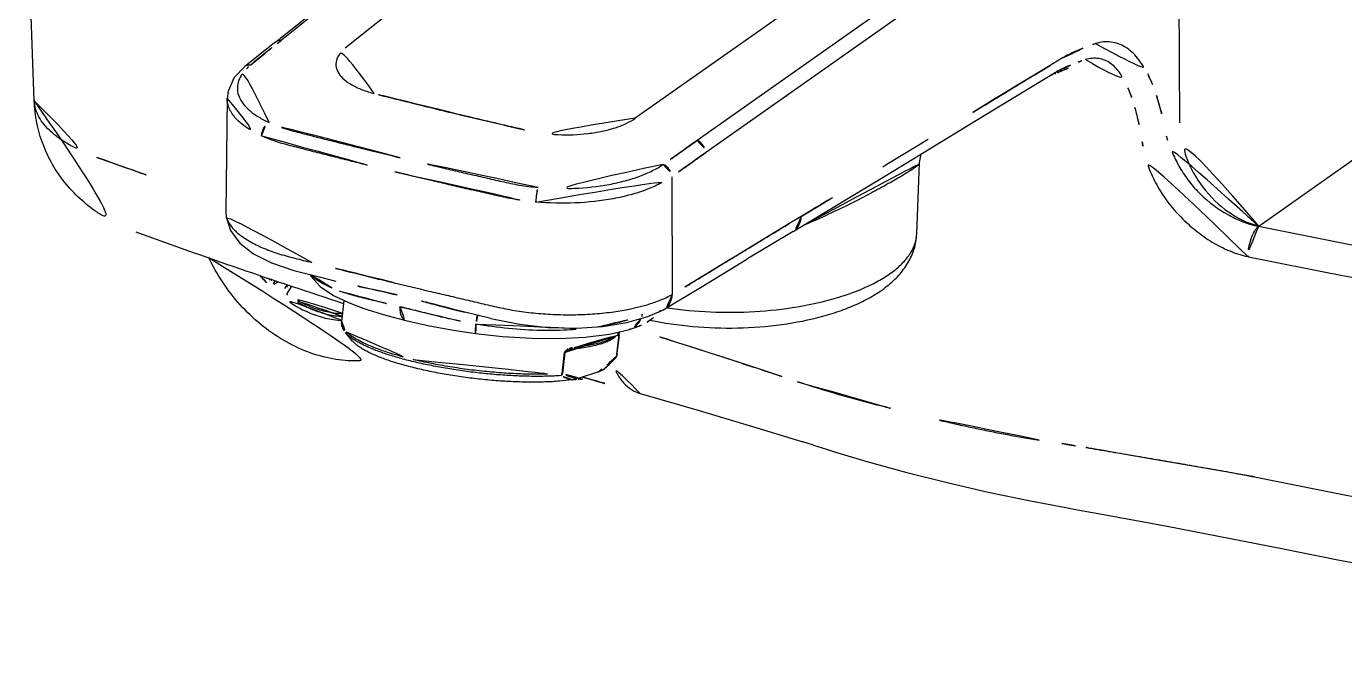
# Model space of a CAD drawing. Extents: x 16296660632 to 16296672895, y -37409619871 to -37409617326.
# Drawn here: x 16296672616.3 to 16296672730.4, y -37409617695.1 to -37409617641.1 of the extents above; entities that cross this region are included whole.
import ezdxf

# ---------------------------------------------------------------- set-up
doc = ezdxf.new("R2010")
doc.units = 0
doc.header["$LTSCALE"] = 10
doc.header["$MEASUREMENT"] = 0
doc.layers.get('0').update_dxf_attribs({"linetype": 'CONTINUOUS'})
doc.layers.add('02___PRT_ALL_AXES', color=7, linetype='CONTINUOUS')

msp = doc.modelspace()

# ---------------------------------------------------------------- linework, layer by layer
at = {"color": 7, "linetype": 'Continuous'}
for p, q in [((16296672716.124889, -37409617649.463707), (16296672715.948669, -37409617616.113953)), ((16296672637.8661, -37409617642.458031), (16296672665.20302, -37409617620.612442)), ((16296672665.27791, -37409617620.798897), (16296672638.355339, -37409617642.313377)), ((16296672668.219271, -37409617623.565666), (16296672643.87151, -37409617643.027153)), ((16296672703.87969, -37409617624.500771), (16296672668.98337, -37409617649.087418)), ((16296672709.31896, -37409617626.357773), (16296672674.345909, -37409617650.998482)), ((16296672616.959339, -37409617647.58049), (16296672616.273149, -37409617628.297737)), ((16296672708.094561, -37409617628.79718), (16296672675.07008, -37409617652.072937)), ((16296672637.98493, -37409617642.607384), (16296672638.354441, -37409617642.31263)), ((16296672635.919331, -37409617644.016571), (16296672635.193859, -37409617644.5998)), ((16296672635.19487, -37409617644.598984), (16296672635.193859, -37409617644.5998)), ((16296672705.974291, -37409617643.861443), (16296672704.894489, -37409617644.509903)), ((16296672705.28512, -37409617645.153862), (16296672705.282061, -37409617645.155693)), ((16296672705.48476, -37409617645.039558), (16296672705.495371, -37409617645.033752)), ((16296672633.65719, -37409617647.355247), (16296672633.533331, -37409617657.179657)), ((16296672694.348471, -37409617650.917427), (16296672690.774981, -37409617653.091377)), ((16296672693.35601, -37409617659.095688), (16296672693.605061, -37409617652.943909)), ((16296672693.605301, -37409617652.937866), (16296672693.60533, -37409617652.93737)), ((16296672693.605339, -37409617652.937119), (16296672693.72374, -37409617652.171379)), ((16296672722.955469, -37409617658.412697), (16296672731.302299, -37409617652.524773)), ((16296672682.666, -37409617658.873787), (16296672690.86804, -37409617653.908577)), ((16296672690.68231, -37409617653.147713), (16296672690.421591, -37409617653.306198)), ((16296672690.774981, -37409617653.091377), (16296672690.68231, -37409617653.147713)), ((16296672672.139351, -37409617654.139709), (16296672672.19318, -37409617664.3311)), ((16296672633.533331, -37409617657.179657), (16296672633.533421, -37409617657.173653)), ((16296672683.350161, -37409617657.584343), (16296672682.2778, -37409617658.229149)), ((16296672722.955469, -37409617658.412697), (16296672722.933411, -37409617658.428947)), ((16296672682.66597, -37409617658.873734), (16296672678.654409, -37409617661.292427)), ((16296672722.023861, -37409617661.057327), (16296672722.069639, -37409617661.066673)), ((16296672637.815861, -37409617663.116661), (16296672637.704121, -37409617663.28997)), ((16296672637.729891, -37409617663.446739), (16296672638.05792, -37409617663.200813)), ((16296672639.437771, -37409617662.262207), (16296672641.62072, -37409617662.820793)), ((16296672641.62072, -37409617662.820793), (16296672643.07744, -37409617663.1819)), ((16296672637.729891, -37409617663.446739), (16296672637.704121, -37409617663.28997)), ((16296672639.24028, -37409617663.611847), (16296672638.83379, -37409617664.242363)), ((16296672638.83379, -37409617664.242363), (16296672638.85955, -37409617664.399132)), ((16296672642.860229, -37409617664.416298), (16296672644.15291, -37409617665.036247)), ((16296672644.147169, -37409617665.033813), (16296672644.15291, -37409617665.036247)), ((16296672649.131411, -37409617666.592377), (16296672649.13172, -37409617666.592453)), ((16296672656.48415, -37409617666.40152), (16296672654.238951, -37409617665.875313)), ((16296672644.51219, -37409617668.367867), (16296672643.902109, -37409617667.639191)), ((16296672666.76432, -37409617667.776428), (16296672668.47348, -37409617667.379128)), ((16296672667.462379, -37409617667.798683), (16296672667.46233, -37409617667.798737)), ((16296672668.4734, -37409617667.37915), (16296672668.470091, -37409617667.380142)), ((16296672667.563999, -37409617667.866226), (16296672667.28607, -37409617667.95549)), ((16296672667.563999, -37409617667.866226), (16296672667.351521, -37409617669.668694)), ((16296672667.587891, -37409617667.849854), (16296672667.37541, -37409617669.652283)), ((16296672662.648621, -37409617671.170227), (16296672662.861099, -37409617669.367798)), ((16296672662.703501, -37409617671.16143), (16296672662.915991, -37409617669.358887)), ((16296672663.998871, -37409617669.011139), (16296672662.915991, -37409617669.358887)), ((16296672667.299219, -37409617669.821152), (16296672667.299061, -37409617669.82132)), ((16296672667.35688, -37409617669.730766), (16296672667.362249, -37409617669.716019)), ((16296672667.404051, -37409617669.531387), (16296672667.40424, -37409617669.529877)), ((16296672667.40424, -37409617669.529877), (16296672667.404659, -37409617669.526428)), ((16296672665.7052, -37409617671.064339), (16296672664.13739, -37409617671.567833)), ((16296672669.420441, -37409617672.913383), (16296672669.42029, -37409617672.913353)), ((16296672684.4174, -37409617677.386101), (16296672683.493641, -37409617677.096848)), ((16296672686.23324, -37409617677.95179), (16296672686.233061, -37409617677.951736)), ((16296672695.984659, -37409617680.611328), (16296672695.98494, -37409617680.611397)), ((16296672706.24894, -37409617682.786591), (16296672706.248791, -37409617682.786568)), ((16296672725.10788, -37409617686.353508), (16296672725.1092, -37409617686.353783))]:
    msp.add_line(p, q, dxfattribs=at)
at = {"color": 81, "linetype": 'Continuous', "true_color": 0xa9ff6a}
msp.add_line((16296672638.838909, -37409617663.472321), (16296672638.619089, -37409617663.813278), dxfattribs=at)
at = {"color": 7, "linetype": 'Continuous'}
for points in [[(16296672637.86614, -37409617642.457321), (16296672636.93659, -37409617643.200867), (16296672635.919331, -37409617644.016571)], [(16296672635.19521, -37409617644.599419), (16296672634.276079, -37409617645.560707), (16296672633.730339, -37409617646.747208), (16296672633.65708, -37409617647.366783)], [(16296672690.86804, -37409617653.908577), (16296672698.541639, -37409617649.240517), (16296672705.282061, -37409617645.155693)], [(16296672705.285151, -37409617645.153862), (16296672705.39576, -37409617645.089348), (16296672705.495239, -37409617645.033897)], [(16296672633.533409, -37409617657.173622), (16296672633.557779, -37409617657.620087), (16296672633.933661, -37409617658.807449), (16296672634.739031, -37409617659.885887), (16296672635.92551, -37409617660.81308), (16296672637.49564, -37409617661.609917), (16296672639.437771, -37409617662.262207)], [(16296672671.40938, -37409617665.676453), (16296672674.776991, -37409617663.651848), (16296672678.654409, -37409617661.292427)], [(16296672640.83005, -37409617662.618469), (16296672640.8979, -37409617662.757683), (16296672641.70908, -37409617663.64772), (16296672642.860229, -37409617664.416298)], [(16296672644.147221, -37409617665.033829), (16296672645.486731, -37409617665.544083), (16296672647.35379, -37409617666.127052), (16296672649.13172, -37409617666.592453)], [(16296672649.13143, -37409617666.592377), (16296672651.159809, -37409617667.040497), (16296672653.43618, -37409617667.455612), (16296672655.1663, -37409617667.709869)], [(16296672656.48415, -37409617666.40152), (16296672658.959749, -37409617666.919357), (16296672661.45739, -37409617667.201202), (16296672663.89082, -37409617667.251999), (16296672666.17643, -37409617667.099403), (16296672668.25337, -37409617666.762894)], [(16296672668.25337, -37409617666.762894), (16296672670.087879, -37409617666.250519), (16296672671.425249, -37409617665.667747)], [(16296672655.16637, -37409617667.709869), (16296672657.49571, -37409617667.967812), (16296672660.031151, -37409617668.131317), (16296672662.415461, -37409617668.156113), (16296672664.66029, -37409617668.043983), (16296672666.76432, -37409617667.776428)], [(16296672667.462379, -37409617667.798683), (16296672667.473471, -37409617667.784721), (16296672667.485609, -37409617667.770477), (16296672667.48884, -37409617667.767052)], [(16296672663.268709, -37409617669.133553), (16296672663.36179, -37409617669.107033), (16296672663.510099, -37409617669.076447), (16296672663.63566, -37409617669.059723)], [(16296672666.151239, -37409617670.87677), (16296672666.717819, -37409617670.396477), (16296672667.299219, -37409617669.821152)], [(16296672667.299049, -37409617669.821327), (16296672667.32412, -37409617669.790939), (16296672667.35688, -37409617669.730766)], [(16296672669.42012, -37409617672.913292), (16296672674.515169, -37409617674.391113), (16296672679.43714, -37409617675.854927), (16296672683.493629, -37409617677.096901)], [(16296672684.4174, -37409617677.386101), (16296672685.55015, -37409617677.739166), (16296672686.233061, -37409617677.951736)], [(16296672686.23324, -37409617677.95179), (16296672689.029791, -37409617678.786636), (16296672692.505671, -37409617679.737679), (16296672695.984659, -37409617680.611328)], [(16296672695.98494, -37409617680.611397), (16296672699.54911, -37409617681.437088), (16296672703.215549, -37409617682.210297), (16296672706.248779, -37409617682.78656)], [(16296672706.24894, -37409617682.786591), (16296672707.2684, -37409617682.970139), (16296672708.55933, -37409617683.201927), (16296672709.371759, -37409617683.346977)], [(16296672709.371759, -37409617683.346977), (16296672715.01959, -37409617684.39109), (16296672720.51329, -37409617685.445091), (16296672725.107519, -37409617686.353432)]]:
    msp.add_lwpolyline(points, dxfattribs=at)
for centre, radius, start, end in [((16296672712.458401, -37409617654.481232), 12.399005, 106.97386893, 110.25485108), ((16296672704.590139, -37409617644.009132), 1.339847, 311.42681808, 320.582046), ((16296672695.51536, -37409617620.583313), 26.523671, 292.18726921, 297.97439556), ((16296672695.484261, -37409617620.506264), 26.606765, 290.69356968, 290.92892105), ((16296672695.488991, -37409617620.518562), 26.593583, 290.9287649, 291.68537239), ((16296672704.61705, -37409617644.03936), 1.299377, 300.94010424, 311.41945753), ((16296672695.49514, -37409617620.534073), 26.576905, 291.68547394, 292.18763667), ((16296672823.694731, -37409617096.21563), 591.5554, 250.104630322, 251.245937833), ((16296671731.617149, -37409616076.459137), 1845.468122, 301.04520903, 301.301617552), ((16296672903.545059, -37409616768.225594), 908.34056, 258.53104087, 261.802514151), ((16296672828.771311, -37409617097.827713), 596.694608, 250.10867322, 251.933271578), ((16296672725.81712, -37409617661.015312), 3.747837, 179.82602129, 180.78555059), ((16296672903.46821, -37409616766.990639), 912.292385, 258.53104087, 261.802514151), ((16296672645.68363, -37409617655.159737), 11.866714, 219.34489927, 229.8026976), ((16296672645.756571, -37409617655.106323), 11.575434, 222.46215894, 225.44873885), ((16296672645.29175, -37409617655.461884), 10.90188, 223.63690018, 225.89356442), ((16296672645.663231, -37409617655.199677), 11.443424, 225.45384004, 226.11074115), ((16296672646.022079, -37409617654.976646), 11.247199, 228.23465781, 229.86566447), ((16296672645.927111, -37409617655.090302), 11.09909, 229.86233396, 232.00712357), ((16296672670.800659, -37409617664.507874), 1.317324, 298.30265057, 301.84473615), ((16296672666.6119, -37409617667.010872), 1.12792, 317.86291074, 319.7520584), ((16296672666.66942, -37409617667.059464), 1.052631, 319.74748285, 322.12626237), ((16296672668.0509, -37409617665.977837), 1.463617, 286.77812685, 288.06524223), ((16296672657.317419, -37409617660.172867), 13.814979, 315.97023358, 316.57884758), ((16296672667.1674, -37409617669.69622), 0.181611, 316.5343953, 322.65215755), ((16296672666.44363, -37409617669.410027), 0.968236, 341.57731938, 345.3982887), ((16296672667.10467, -37409617669.630257), 0.271484, 341.58834352, 343.1694212), ((16296672667.102369, -37409617669.629662), 0.273856, 343.19085832, 353.48405736), ((16296672668.12952, -37409617669.741463), 0.759368, 173.25566199, 173.89790445), ((16296672666.73613, -37409617669.44664), 0.673278, 341.45795497, 352.76857775), ((16296672666.459459, -37409617669.41423), 0.951865, 345.40237132, 349.32923042), ((16296672666.468941, -37409617669.4161), 0.9422, 349.33411761, 353.27546634), ((16296672662.466869, -37409617671.10511), 0.243228, 340.51932593, 346.63670742), ((16296672662.69659, -37409617651.360443), 20.36208, 272.99855445, 273.82940604), ((16296672662.70439, -37409617651.480019), 20.24225, 273.83006027, 274.1044591), ((16296672662.72286, -37409617651.715668), 20.005881, 274.09995872, 276.10693485), ((16296672857.41865, -37409617007.012932), 691.929723, 253.805207722, 254.234408638), ((16296672900.51956, -37409616804.25808), 893.753303, 258.516830586, 261.833856698), ((16296672903.851339, -37409616804.047668), 900.229314, 258.547714489, 261.802189652)]:
    msp.add_arc(centre, radius, start, end, dxfattribs=at)
for points, knots in [([(16296672638.355339, -37409617642.313377), (16296672638.266979, -37409617642.307632), (16296672638.0907, -37409617642.324028), (16296672637.932249, -37409617642.405243), (16296672637.866261, -37409617642.457916)], [0, 0, 0, 0, 0.5118741085, 1, 1, 1, 1]), ([(16296672708.83869, -37409617642.622353), (16296672709.059811, -37409617642.545959), (16296672709.509411, -37409617642.44928), (16296672710.184441, -37409617642.468063), (16296672710.82682, -37409617642.620537), (16296672711.652399, -37409617643.014801), (16296672712.365971, -37409617643.685219), (16296672712.947849, -37409617644.518288), (16296672713.218439, -37409617644.989807), (16296672713.350439, -37409617645.235863)], [0, 0, 0, 0, 0.1227735326, 0.2384085249, 0.351745054, 0.4667725715, 0.715149029, 0.8534741684, 1, 1, 1, 1]), ([(16296672635.695761, -37409617644.45224), (16296672635.88113, -37409617644.293503), (16296672636.264111, -37409617643.987289), (16296672636.83983, -37409617643.530502), (16296672637.411261, -37409617643.066673), (16296672637.79351, -37409617642.760384), (16296672637.98493, -37409617642.607384)], [0, 0, 0, 0, 0.2490328388, 0.500187315, 0.7499477368, 1, 1, 1, 1]), ([(16296672646.394421, -37409617646.946091), (16296672646.03908, -37409617646.85257), (16296672645.37714, -37409617646.643417), (16296672644.491739, -37409617646.237694), (16296672643.79353, -37409617645.768547), (16296672643.3029, -37409617645.244972), (16296672643.085979, -37409617644.751472), (16296672643.05739, -37409617644.364487), (16296672643.115339, -37409617643.976593), (16296672643.36923, -37409617643.489433), (16296672643.689671, -37409617643.178123), (16296672643.876579, -37409617643.028587)], [0, 0, 0, 0, 0.1810012342, 0.3411413447, 0.4782626021, 0.5929346188, 0.690442314, 0.7363442992, 0.7825244624, 0.8820885552, 1, 1, 1, 1]), ([(16296672705.974291, -37409617643.861443), (16296672706.155491, -37409617643.756187), (16296672706.517429, -37409617643.557533), (16296672707.06958, -37409617643.29512), (16296672707.61912, -37409617643.061928), (16296672707.985809, -37409617642.918129), (16296672708.168791, -37409617642.849663)], [0, 0, 0, 0, 0.2598564559, 0.511649135, 0.7577368483, 1, 1, 1, 1]), ([(16296672637.28179, -37409617649.450027), (16296672636.96575, -37409617649.30542), (16296672636.38323, -37409617649.001907), (16296672635.626221, -37409617648.46714), (16296672635.051189, -37409617647.887657), (16296672634.67144, -37409617647.268967), (16296672634.506651, -37409617646.618668), (16296672634.571699, -37409617645.961159), (16296672634.86013, -37409617645.326538), (16296672635.16629, -37409617644.954231), (16296672635.343889, -37409617644.773712)], [0, 0, 0, 0, 0.1687399329, 0.3180176255, 0.4483206382, 0.5625160463, 0.6663692422, 0.7682106486, 0.8770528548, 1, 1, 1, 1]), ([(16296672635.69582, -37409617644.452209), (16296672635.605221, -37409617644.445374), (16296672635.42429, -37409617644.460762), (16296672635.2619, -37409617644.544518), (16296672635.19487, -37409617644.598984)], [0, 0, 0, 0, 0.5126482251, 1, 1, 1, 1]), ([(16296672635.343889, -37409617644.773712), (16296672635.370991, -37409617644.746162), (16296672635.48402, -37409617644.634453), (16296672635.603069, -37409617644.528877), (16296672635.695761, -37409617644.45224)], [0, 0, 0, 0, 0.2431743719, 1, 1, 1, 1]), ([(16296672704.894489, -37409617644.509903), (16296672704.014299, -37409617645.040428), (16296672702.257021, -37409617646.108597), (16296672698.743561, -37409617648.247543), (16296672696.10569, -37409617649.848358), (16296672694.348471, -37409617650.917427)], [0, 0, 0, 0, 0.2498504682, 0.4999494159, 1, 1, 1, 1]), ([(16296672705.495371, -37409617645.033852), (16296672705.795959, -37409617644.869858), (16296672706.40177, -37409617644.584511), (16296672707.021191, -37409617644.331917), (16296672707.32728, -37409617644.218903)], [0, 0, 0, 0, 0.5120570157, 1, 1, 1, 1]), ([(16296672707.32728, -37409617644.218903), (16296672707.37985, -37409617644.199501), (16296672707.58803, -37409617644.124184), (16296672707.798441, -37409617644.054893), (16296672707.95698, -37409617644.007896)], [0, 0, 0, 0, 0.2530839922, 1, 1, 1, 1]), ([(16296672707.95698, -37409617644.007896), (16296672708.148621, -37409617643.951157), (16296672708.53124, -37409617643.874153), (16296672709.106159, -37409617643.888847), (16296672709.646429, -37409617644.040878), (16296672710.141689, -37409617644.319389), (16296672710.58626, -37409617644.713173), (16296672711.134769, -37409617645.39537), (16296672711.44919, -37409617646.003242), (16296672711.633381, -37409617646.433388)], [0, 0, 0, 0, 0.1227698224, 0.2378120652, 0.3500047039, 0.4640406725, 0.5838871984, 0.7125677625, 1, 1, 1, 1]), ([(16296672713.35025, -37409617645.235527), (16296672713.423849, -37409617645.379761), (16296672713.717291, -37409617645.989899), (16296672713.958521, -37409617646.624382), (16296672714.119261, -37409617647.113571)], [0, 0, 0, 0, 0.2392430306, 1, 1, 1, 1]), ([(16296672653.04772, -37409617648.591339), (16296672652.49057, -37409617648.456879), (16296672651.377939, -37409617648.186638), (16296672649.711929, -37409617647.777184), (16296672648.32692, -37409617647.432961), (16296672647.359341, -37409617647.190468), (16296672646.80792, -37409617647.050392), (16296672646.53199, -37409617646.982101), (16296672646.394621, -37409617646.945953)], [0, 0, 0, 0, 0.2508779459, 0.5011887605, 0.7509595903, 0.8755805986, 0.9378180947, 1, 1, 1, 1]), ([(16296672711.633381, -37409617646.433388), (16296672711.691509, -37409617646.565857), (16296672711.92387, -37409617647.128304), (16296672712.11265, -37409617647.707977), (16296672712.240959, -37409617648.153603)], [0, 0, 0, 0, 0.237787555, 1, 1, 1, 1]), ([(16296672714.119261, -37409617647.113571), (16296672714.20104, -37409617647.363274), (16296672714.51992, -37409617648.41761), (16296672714.751591, -37409617649.497131), (16296672714.892441, -37409617650.3237)], [0, 0, 0, 0, 0.2385934634, 1, 1, 1, 1]), ([(16296672616.959339, -37409617647.58049), (16296672616.98213, -37409617648.221031), (16296672617.13274, -37409617649.500252), (16296672617.665939, -37409617651.353722), (16296672618.48814, -37409617653.094849), (16296672619.57128, -37409617654.679573), (16296672620.87985, -37409617656.073189), (16296672622.861601, -37409617657.643143), (16296672624.57412, -37409617658.496384), (16296672625.754009, -37409617658.923447)], [0, 0, 0, 0, 0.1261837682, 0.252252425, 0.3781106158, 0.5036201094, 0.6286230821, 0.7529675761, 1, 1, 1, 1]), ([(16296672616.9594, -37409617647.58049), (16296672616.96773, -37409617647.814133), (16296672617.047079, -37409617648.294182), (16296672617.3437, -37409617648.989326), (16296672617.81045, -37409617649.661812), (16296672618.439461, -37409617650.305489), (16296672619.222931, -37409617650.915733), (16296672620.51685, -37409617651.710114), (16296672621.61195, -37409617652.184128), (16296672622.38604, -37409617652.464317)], [0, 0, 0, 0, 0.0911910985, 0.1875081165, 0.292516943, 0.4086513617, 0.5372577178, 0.6788956069, 1, 1, 1, 1]), ([(16296672633.657129, -37409617647.366783), (16296672633.656111, -37409617647.515587), (16296672633.688049, -37409617647.819939), (16296672633.89275, -37409617648.436836), (16296672634.428379, -37409617649.19046), (16296672635.394449, -37409617649.972931), (16296672636.183611, -37409617650.398308), (16296672636.622709, -37409617650.599609)], [0, 0, 0, 0, 0.0967834698, 0.1971430737, 0.4199244268, 0.6858564968, 1, 1, 1, 1]), ([(16296672712.24095, -37409617648.153603), (16296672712.30847, -37409617648.385437), (16296672712.57147, -37409617649.364563), (16296672712.76137, -37409617650.362717), (16296672712.871731, -37409617651.126968)], [0, 0, 0, 0, 0.238222519, 1, 1, 1, 1]), ([(16296672636.622589, -37409617650.599548), (16296672636.625071, -37409617650.365433), (16296672636.762421, -37409617649.911163), (16296672637.085211, -37409617649.552513), (16296672637.2819, -37409617649.450073)], [0, 0, 0, 0, 0.5135670371, 1, 1, 1, 1]), ([(16296672653.04772, -37409617648.591331), (16296672653.60618, -37409617648.726097), (16296672654.72472, -37409617648.994377), (16296672656.4055, -37409617649.392776), (16296672657.809521, -37409617649.72097), (16296672658.79397, -37409617649.950012), (16296672659.357889, -37409617650.079033), (16296672659.63966, -37409617650.14547), (16296672659.781111, -37409617650.176521)], [0, 0, 0, 0, 0.2491461076, 0.4988509087, 0.7491168026, 0.8744586011, 0.9371934676, 1, 1, 1, 1]), ([(16296672668.978451, -37409617649.086449), (16296672668.73361, -37409617649.258827), (16296672668.16715, -37409617649.573517), (16296672667.20476, -37409617649.941254), (16296672666.096901, -37409617650.227539), (16296672664.449249, -37409617650.491379), (16296672662.31509, -37409617650.562088), (16296672660.604771, -37409617650.358238), (16296672659.780951, -37409617650.176666)], [0, 0, 0, 0, 0.0949238992, 0.2042163475, 0.32590182, 0.4569857393, 0.7325742866, 1, 1, 1, 1]), ([(16296672636.622709, -37409617650.599609), (16296672637.0329, -37409617650.787537), (16296672637.680849, -37409617651.03904), (16296672638.58309, -37409617651.315163), (16296672639.30393, -37409617651.505333), (16296672640.03723, -37409617651.690247), (16296672641.017731, -37409617651.942772), (16296672642.24506, -37409617652.257149), (16296672643.721781, -37409617652.628517), (16296672645.69841, -37409617653.119827), (16296672647.183849, -37409617653.482681), (16296672648.17568, -37409617653.722267)], [0, 0, 0, 0, 0.1130062655, 0.1736493741, 0.2362807131, 0.2996972911, 0.3630651797, 0.4898703525, 0.6170184667, 0.7444412909, 1, 1, 1, 1]), ([(16296672648.623831, -37409617652.49437), (16296672647.65184, -37409617652.259644), (16296672646.195881, -37409617651.904427), (16296672644.258011, -37409617651.424393), (16296672642.80969, -37409617651.061897), (16296672641.605709, -37409617650.755508), (16296672640.6437, -37409617650.508904), (16296672639.9233, -37409617650.328346), (16296672639.213699, -37409617650.144852), (16296672638.32436, -37409617649.878487), (16296672637.686661, -37409617649.631897), (16296672637.28179, -37409617649.450027)], [0, 0, 0, 0, 0.2552332992, 0.3825342541, 0.5095947363, 0.6363222544, 0.699645409, 0.7630893406, 0.8258959184, 0.8867092322, 1, 1, 1, 1]), ([(16296672715.064039, -37409617650.965103), (16296672715.04705, -37409617650.911362), (16296672714.982651, -37409617650.69957), (16296672714.927549, -37409617650.484917), (16296672714.892441, -37409617650.3237)], [0, 0, 0, 0, 0.2545795939, 1, 1, 1, 1]), ([(16296672722.95554, -37409617658.412933), (16296672722.02737, -37409617658.172752), (16296672720.201309, -37409617657.285973), (16296672718.01436, -37409617655.152672), (16296672716.527559, -37409617652.460533), (16296672716.131359, -37409617650.443207), (16296672716.12541, -37409617649.463348)], [0, 0, 0, 0, 0.2401991507, 0.4963181686, 0.7545037815, 1, 1, 1, 1]), ([(16296672674.349529, -37409617650.999359), (16296672674.105431, -37409617651.172203), (16296672673.616079, -37409617651.517906), (16296672672.87962, -37409617652.032509), (16296672672.14497, -37409617652.553047), (16296672671.6569, -37409617652.902931), (16296672671.406651, -37409617653.070389)], [0, 0, 0, 0, 0.2493501066, 0.4994849539, 0.7489775322, 1, 1, 1, 1]), ([(16296672674.349239, -37409617650.999931), (16296672674.556089, -37409617651.087631), (16296672674.913231, -37409617651.399651), (16296672675.06885, -37409617651.848846), (16296672675.070089, -37409617652.071899)], [0, 0, 0, 0, 0.5018035008, 1, 1, 1, 1]), ([(16296672712.871731, -37409617651.126968), (16296672712.88081, -37409617651.19046), (16296672712.92148, -37409617651.448097), (16296672712.975691, -37409617651.703529), (16296672713.02305, -37409617651.894409)], [0, 0, 0, 0, 0.2459390308, 1, 1, 1, 1]), ([(16296672722.932739, -37409617658.428848), (16296672722.47558, -37409617658.342239), (16296672721.564751, -37409617658.063721), (16296672719.818439, -37409617657.23246), (16296672718.22496, -37409617656.049347), (16296672716.92399, -37409617654.584473), (16296672716.124649, -37409617653.398956), (16296672715.504181, -37409617652.189522), (16296672715.190981, -37409617651.367188), (16296672715.064039, -37409617650.965103)], [0, 0, 0, 0, 0.1231487153, 0.2503828826, 0.5110528747, 0.6409435414, 0.7676522108, 0.8883991191, 1, 1, 1, 1]), ([(16296672660.56875, -37409617655.069901), (16296672660.03075, -37409617655.020432), (16296672658.9814, -37409617654.893097), (16296672657.455641, -37409617654.560257), (16296672655.96946, -37409617654.218086), (16296672654.493311, -37409617653.881523), (16296672653.021021, -37409617653.539177), (16296672651.06428, -37409617653.079323), (16296672649.59922, -37409617652.729568), (16296672648.623831, -37409617652.49437)], [0, 0, 0, 0, 0.1325633378, 0.258957376, 0.3829316916, 0.5068104258, 0.6304288092, 0.7538161937, 1, 1, 1, 1]), ([(16296672675.07008, -37409617652.072937), (16296672674.58131, -37409617652.417374), (16296672673.850031, -37409617652.935867), (16296672672.87175, -37409617653.622841), (16296672672.38245, -37409617653.965714), (16296672672.139351, -37409617654.139709)], [0, 0, 0, 0, 0.5001989569, 0.7499110381, 1, 1, 1, 1]), ([(16296672683.533211, -37409617658.352249), (16296672684.25128, -37409617658.061897), (16296672685.629271, -37409617657.45742), (16296672687.577881, -37409617656.512558), (16296672689.317881, -37409617655.609756), (16296672690.798241, -37409617654.79998), (16296672691.84721, -37409617654.200439), (16296672692.52384, -37409617653.794273), (16296672692.906321, -37409617653.553642), (16296672693.203159, -37409617653.353531), (16296672693.417191, -37409617653.189178), (16296672693.5504, -37409617653.062927), (16296672693.603661, -37409617652.974007), (16296672693.60532, -37409617652.937607)], [0, 0, 0, 0, 0.2023042964, 0.3928360687, 0.565567088, 0.7142529732, 0.8335438636, 0.8810991292, 0.9203933529, 0.9515090262, 0.9747066559, 0.9904858477, 1, 1, 1, 1]), ([(16296672722.023861, -37409617661.057243), (16296672721.48748, -37409617660.947777), (16296672720.41852, -37409617660.605072), (16296672718.90509, -37409617659.828491), (16296672717.480989, -37409617658.829041), (16296672715.759109, -37409617657.268204), (16296672714.35371, -37409617655.421768), (16296672713.412571, -37409617653.415337), (16296672713.11577, -37409617652.394127), (16296672713.023041, -37409617651.894478)], [0, 0, 0, 0, 0.1218702619, 0.2481181928, 0.3774939556, 0.5079686452, 0.764701979, 0.8868668224, 1, 1, 1, 1]), ([(16296672648.17568, -37409617653.722267), (16296672649.171391, -37409617653.962341), (16296672650.667231, -37409617654.318901), (16296672652.66552, -37409617654.786919), (16296672654.16964, -37409617655.134827), (16296672655.426109, -37409617655.41996), (16296672656.43289, -37409617655.647179), (16296672657.190241, -37409617655.821564), (16296672657.957979, -37409617655.989594), (16296672659.02038, -37409617656.185066), (16296672659.834551, -37409617656.284363), (16296672660.384769, -37409617656.334129)], [0, 0, 0, 0, 0.2459481316, 0.3692526545, 0.4928256841, 0.6166626218, 0.6786357008, 0.7406600681, 0.8032826641, 0.8673377104, 1, 1, 1, 1]), ([(16296672671.406651, -37409617653.070389), (16296672671.11445, -37409617653.274246), (16296672670.45817, -37409617653.657043), (16296672669.35454, -37409617654.128319), (16296672668.09646, -37409617654.522079), (16296672666.20793, -37409617654.941811), (16296672663.676991, -37409617655.210579), (16296672661.60935, -37409617655.163033), (16296672660.56875, -37409617655.069901)], [0, 0, 0, 0, 0.095409178, 0.2026588902, 0.320759415, 0.4479021261, 0.7202309845, 1, 1, 1, 1]), ([(16296672671.40666, -37409617653.070381), (16296672671.615601, -37409617653.156723), (16296672671.97724, -37409617653.468208), (16296672672.1366, -37409617653.919418), (16296672672.138559, -37409617654.143761)], [0, 0, 0, 0, 0.5019140306, 1, 1, 1, 1]), ([(16296672660.38476, -37409617656.333282), (16296672660.38579, -37409617656.096428), (16296672660.412979, -37409617655.751152), (16296672660.488119, -37409617655.330833), (16296672660.53821, -37409617655.146393), (16296672660.56875, -37409617655.069901)], [0, 0, 0, 0, 0.5545939114, 0.8071451309, 1, 1, 1, 1]), ([(16296672660.384769, -37409617656.334129), (16296672661.515221, -37409617656.435547), (16296672663.761881, -37409617656.48497), (16296672666.511141, -37409617656.190514), (16296672668.56089, -37409617655.730637), (16296672669.92404, -37409617655.29953), (16296672671.11689, -37409617654.784668), (16296672671.825279, -37409617654.367218), (16296672672.138571, -37409617654.143753)], [0, 0, 0, 0, 0.2800768621, 0.5527760661, 0.6799675726, 0.7979569155, 0.9050405809, 1, 1, 1, 1]), ([(16296672640.99958, -37409617661.569939), (16296672640.499941, -37409617661.446091), (16296672639.508591, -37409617661.20005), (16296672638.07155, -37409617660.809273), (16296672636.764151, -37409617660.332481), (16296672635.644131, -37409617659.787651), (16296672634.73657, -37409617659.194138), (16296672634.06089, -37409617658.559181), (16296672633.632521, -37409617657.888367), (16296672633.53047, -37409617657.403862), (16296672633.53334, -37409617657.17955)], [0, 0, 0, 0, 0.1688163172, 0.3350108465, 0.4881398819, 0.6244763429, 0.7426393461, 0.8425102617, 0.9264295923, 1, 1, 1, 1]), ([(16296672682.2778, -37409617658.229149), (16296672681.43685, -37409617658.734993), (16296672680.17543, -37409617659.495232), (16296672678.49568, -37409617660.514091), (16296672677.235001, -37409617661.280563), (16296672675.974461, -37409617662.048866), (16296672674.714251, -37409617662.818939), (16296672673.45615, -37409617663.583008), (16296672672.622829, -37409617664.100388), (16296672672.19318, -37409617664.3311)], [0, 0, 0, 0, 0.2497735122, 0.3748484602, 0.5000192791, 0.6252801193, 0.7505785076, 0.8758793602, 1, 1, 1, 1]), ([(16296672683.350161, -37409617657.584297), (16296672683.34304, -37409617657.846069), (16296672683.253031, -37409617658.23922), (16296672682.959921, -37409617658.655983), (16296672682.768681, -37409617658.811867), (16296672682.665951, -37409617658.87368)], [0, 0, 0, 0, 0.5188310972, 0.7624462316, 1, 1, 1, 1]), ([(16296672722.932751, -37409617658.428864), (16296672722.868111, -37409617658.484871), (16296672722.742241, -37409617658.625031), (16296672722.508369, -37409617658.983459), (16296672722.269291, -37409617659.545738), (16296672722.080839, -37409617660.283432), (16296672722.02618, -37409617660.802879), (16296672722.023861, -37409617661.057243)], [0, 0, 0, 0, 0.090372172, 0.1975319281, 0.4512172929, 0.7312442773, 1, 1, 1, 1]), ([(16296672670.26598, -37409617666.546631), (16296672671.48468, -37409617666.807854), (16296672674.00445, -37409617667.174843), (16296672677.82756, -37409617667.299957), (16296672681.603121, -37409617667.013153), (16296672684.60549, -37409617666.427094), (16296672686.80587, -37409617665.742233), (16296672688.287411, -37409617665.143097), (16296672689.62499, -37409617664.444283), (16296672690.8074, -37409617663.638062), (16296672691.82028, -37409617662.707397), (16296672692.627001, -37409617661.633308), (16296672693.183861, -37409617660.418694), (16296672693.338091, -37409617659.5383), (16296672693.35601, -37409617659.095688)], [0, 0, 0, 0, 0.1404804729, 0.2861769562, 0.4303368772, 0.5664161501, 0.6298852344, 0.6898453644, 0.7462983238, 0.7996644911, 0.8507083255, 0.9006509861, 0.9500720615, 1, 1, 1, 1]), ([(16296672671.740351, -37409617665.494278), (16296672672.984119, -37409617665.675987), (16296672675.51495, -37409617665.904701), (16296672679.299681, -37409617665.87326), (16296672682.961349, -37409617665.477524), (16296672686.30311, -37409617664.739571), (16296672688.776739, -37409617663.838753), (16296672690.43103, -37409617662.956779), (16296672691.43675, -37409617662.267143), (16296672692.247959, -37409617661.529778), (16296672692.852871, -37409617660.750679), (16296672693.240009, -37409617659.937607), (16296672693.344801, -37409617659.370483), (16296672693.35598, -37409617659.095688)], [0, 0, 0, 0, 0.1559527649, 0.3146174836, 0.4688999188, 0.6120412436, 0.7383522145, 0.7939915667, 0.8442643559, 0.8892711988, 0.9294821231, 0.9658775486, 1, 1, 1, 1]), ([(16296672632.05928, -37409617661.125931), (16296672632.75499, -37409617662.614082), (16296672634.591631, -37409617665.371521), (16296672637.75288, -37409617667.98629), (16296672640.59247, -37409617669.356987), (16296672642.757071, -37409617669.972023), (16296672644.907021, -37409617670.162514), (16296672646.308849, -37409617669.995453), (16296672646.975189, -37409617669.837891)], [0, 0, 0, 0, 0.2657458828, 0.5272487551, 0.652958373, 0.7737105181, 0.8892354594, 1, 1, 1, 1]), ([(16296672648.10202, -37409617663.320007), (16296672647.50709, -37409617663.176537), (16296672646.022539, -37409617662.817001), (16296672643.65629, -37409617662.228622), (16296672641.883659, -37409617661.789078), (16296672640.99958, -37409617661.569939)], [0, 0, 0, 0, 0.2509875692, 0.6264474215, 1, 1, 1, 1]), ([(16296672640.92935, -37409617662.656662), (16296672641.056761, -37409617662.796204), (16296672641.367701, -37409617663.066628), (16296672641.93062, -37409617663.420441), (16296672642.61425, -37409617663.753899), (16296672643.11628, -37409617663.95211), (16296672643.384411, -37409617664.049103)], [0, 0, 0, 0, 0.1992164468, 0.4314357283, 0.6993909644, 1, 1, 1, 1]), ([(16296672643.38439, -37409617664.049103), (16296672643.751751, -37409617664.17984), (16296672644.53756, -37409617664.428146), (16296672645.56155, -37409617664.681458), (16296672646.443821, -37409617664.885208), (16296672647.3969, -37409617665.109451), (16296672648.124769, -37409617665.281387), (16296672648.61908, -37409617665.393951)], [0, 0, 0, 0, 0.216338613, 0.4567872533, 0.585059887, 0.7187314065, 1, 1, 1, 1]), ([(16296672648.382999, -37409617664.375076), (16296672647.47163, -37409617664.159142), (16296672645.70266, -37409617663.764488), (16296672643.92812, -37409617663.393242), (16296672643.07793, -37409617663.182709)], [0, 0, 0, 0, 0.5167553617, 1, 1, 1, 1]), ([(16296672648.10202, -37409617663.320007), (16296672649.103399, -37409617663.561546), (16296672650.60766, -37409617663.921013), (16296672652.617741, -37409617664.391747), (16296672654.13081, -37409617664.746017), (16296672655.393391, -37409617665.043747), (16296672656.404989, -37409617665.278358), (16296672657.428711, -37409617665.510803), (16296672658.750401, -37409617665.768517), (16296672660.39591, -37409617665.971901), (16296672662.09181, -37409617666.083717), (16296672663.79954, -37409617666.100693), (16296672665.47921, -37409617666.022972), (16296672667.55789, -37409617665.800728), (16296672669.476851, -37409617665.417763), (16296672671.156441, -37409617664.847443), (16296672671.87286, -37409617664.511223), (16296672672.192381, -37409617664.330887)], [0, 0, 0, 0, 0.125444968, 0.1883446712, 0.2514102579, 0.3146883622, 0.3463185292, 0.3778706379, 0.4425329898, 0.5102052918, 0.5796347466, 0.6494057422, 0.718079251, 0.7842627363, 0.903938976, 0.9553192759, 1, 1, 1, 1]), ([(16296672672.192381, -37409617664.330887), (16296672672.180161, -37409617664.593552), (16296672672.083639, -37409617664.986183), (16296672671.788851, -37409617665.404541), (16296672671.598141, -37409617665.563293), (16296672671.495701, -37409617665.626907)], [0, 0, 0, 0, 0.5181605011, 0.7623657611, 1, 1, 1, 1]), ([(16296672643.59104, -37409617666.591019), (16296672643.107731, -37409617666.562607), (16296672642.1248, -37409617666.410591), (16296672640.686569, -37409617665.926582), (16296672639.295429, -37409617665.197998), (16296672638.435591, -37409617664.570343), (16296672638.024611, -37409617664.223862)], [0, 0, 0, 0, 0.2363320089, 0.482455487, 0.7376042237, 1, 1, 1, 1]), ([(16296672643.660219, -37409617665.979111), (16296672643.249649, -37409617665.971474), (16296672642.412451, -37409617665.880478), (16296672641.175091, -37409617665.536217), (16296672639.963091, -37409617664.991791), (16296672639.201719, -37409617664.51059), (16296672638.83379, -37409617664.242363)], [0, 0, 0, 0, 0.2367207966, 0.4826958137, 0.7375257713, 1, 1, 1, 1]), ([(16296672643.627199, -37409617666.243767), (16296672643.218, -37409617666.215652), (16296672642.38829, -37409617666.089783), (16296672641.167179, -37409617665.711349), (16296672639.97389, -37409617665.149406), (16296672639.22299, -37409617664.666237), (16296672638.85955, -37409617664.399132)], [0, 0, 0, 0, 0.237745385, 0.4840999601, 0.7385625257, 1, 1, 1, 1]), ([(16296672648.61908, -37409617665.393951), (16296672648.619049, -37409617665.54509), (16296672648.637341, -37409617665.824059), (16296672648.732149, -37409617666.193527), (16296672648.888531, -37409617666.468147), (16296672649.05175, -37409617666.573151), (16296672649.13143, -37409617666.592293)], [0, 0, 0, 0, 0.3279718167, 0.6034980523, 0.8221664263, 1, 1, 1, 1]), ([(16296672648.619089, -37409617665.393944), (16296672649.139151, -37409617665.525337), (16296672649.928841, -37409617665.719254), (16296672650.991091, -37409617665.982971), (16296672651.80905, -37409617666.187523), (16296672652.639601, -37409617666.387527), (16296672653.766159, -37409617666.636673), (16296672654.61978, -37409617666.799011), (16296672655.191959, -37409617666.898643)], [0, 0, 0, 0, 0.2385898306, 0.3616866379, 0.4868308569, 0.6136170462, 0.741663385, 1, 1, 1, 1]), ([(16296672654.239111, -37409617665.875778), (16296672653.239321, -37409617665.640793), (16296672651.292191, -37409617665.12027), (16296672649.34267, -37409617664.610298), (16296672648.382999, -37409617664.375076)], [0, 0, 0, 0, 0.5096687274, 1, 1, 1, 1]), ([(16296672655.32093, -37409617666.114761), (16296672655.31863, -37409617666.142967), (16296672655.305531, -37409617666.22567), (16296672655.28019, -37409617666.387367), (16296672655.240351, -37409617666.620552), (16296672655.209419, -37409617666.79908), (16296672655.191959, -37409617666.898621)], [0, 0, 0, 0, 0.1068810521, 0.3157839737, 0.6183736697, 1, 1, 1, 1]), ([(16296672665.790409, -37409617667.137337), (16296672666.49584, -37409617667.026016), (16296672667.793159, -37409617666.758537), (16296672669.04451, -37409617666.311501), (16296672669.592831, -37409617666.050102)], [0, 0, 0, 0, 0.5403741503, 1, 1, 1, 1]), ([(16296672669.477301, -37409617666.433708), (16296672669.3867, -37409617666.65155), (16296672669.126841, -37409617667.049568), (16296672668.71837, -37409617667.299637), (16296672668.50477, -37409617667.369308)], [0, 0, 0, 0, 0.5122228785, 1, 1, 1, 1]), ([(16296672669.592819, -37409617666.050087), (16296672669.58634, -37409617666.083214), (16296672669.55744, -37409617666.213737), (16296672669.515671, -37409617666.341438), (16296672669.477301, -37409617666.433708)], [0, 0, 0, 0, 0.252447054, 1, 1, 1, 1]), ([(16296672670.02247, -37409617666.729942), (16296672670.115669, -37409617666.675148), (16296672670.491711, -37409617666.436363), (16296672670.830429, -37409617666.135262), (16296672671.045811, -37409617665.875504)], [0, 0, 0, 0, 0.2426600291, 1, 1, 1, 1]), ([(16296672671.045811, -37409617665.875504), (16296672671.066429, -37409617665.850616), (16296672671.148199, -37409617665.748993), (16296672671.223761, -37409617665.642326), (16296672671.27647, -37409617665.559578)], [0, 0, 0, 0, 0.2477652661, 1, 1, 1, 1]), ([(16296672643.5697, -37409617666.716629), (16296672643.560221, -37409617666.797089), (16296672643.5623, -37409617666.961792), (16296672643.6266, -37409617667.202232), (16296672643.74176, -37409617667.431099), (16296672643.845051, -37409617667.57103), (16296672643.902109, -37409617667.639191)], [0, 0, 0, 0, 0.241278725, 0.4841833026, 0.7352405368, 1, 1, 1, 1]), ([(16296672643.569719, -37409617666.716637), (16296672643.56179, -37409617666.783958), (16296672643.56769, -37409617666.927582), (16296672643.64118, -37409617667.142311), (16296672643.77536, -37409617667.358749), (16296672643.89484, -37409617667.493896), (16296672643.9627, -37409617667.562202)], [0, 0, 0, 0, 0.2112730912, 0.4400264243, 0.6999422646, 1, 1, 1, 1]), ([(16296672662.55327, -37409617671.362511), (16296672662.14204, -37409617671.389679), (16296672661.28824, -37409617671.425797), (16296672659.967911, -37409617671.430527), (16296672658.57756, -37409617671.387733), (16296672657.138821, -37409617671.297997), (16296672655.673981, -37409617671.162651), (16296672654.205811, -37409617670.98378), (16296672652.757099, -37409617670.764183), (16296672651.35033, -37409617670.507263), (16296672650.007339, -37409617670.217102), (16296672648.748911, -37409617669.898247), (16296672647.594419, -37409617669.555817), (16296672646.56164, -37409617669.195213), (16296672645.78932, -37409617668.873787), (16296672645.24683, -37409617668.608887), (16296672644.89459, -37409617668.416489), (16296672644.58325, -37409617668.223793), (16296672644.313881, -37409617668.031517), (16296672644.08749, -37409617667.840317), (16296672643.958179, -37409617667.706146), (16296672643.902121, -37409617667.639191)], [0, 0, 0, 0, 0.0639340181, 0.132523475, 0.2047880001, 0.279685682, 0.3561199038, 0.4329682746, 0.5091000011, 0.5833976358, 0.6547773832, 0.7222103099, 0.7847444124, 0.8415291318, 0.8918453705, 0.9144037318, 0.9351597997, 0.9540837173, 0.9711728386, 0.9864536728, 1, 1, 1, 1]), ([(16296672643.9627, -37409617667.562202), (16296672644.07625, -37409617667.676483), (16296672644.34948, -37409617667.902962), (16296672644.835091, -37409617668.2155), (16296672645.428141, -37409617668.527634), (16296672646.12303, -37409617668.836113), (16296672646.91316, -37409617669.137833), (16296672647.79071, -37409617669.429619), (16296672648.746799, -37409617669.70842), (16296672649.41206, -37409617669.879066), (16296672649.75592, -37409617669.962051)], [0, 0, 0, 0, 0.0763922923, 0.167518675, 0.273482047, 0.3938519521, 0.5278411521, 0.6743858399, 0.8322638877, 1, 1, 1, 1]), ([(16296672655.191959, -37409617666.898643), (16296672655.181511, -37409617667.011093), (16296672655.167931, -37409617667.170097), (16296672655.155081, -37409617667.367996), (16296672655.149759, -37409617667.484848), (16296672655.147699, -37409617667.576302), (16296672655.149679, -37409617667.646507), (16296672655.153311, -37409617667.684067), (16296672655.160431, -37409617667.709106), (16296672655.166309, -37409617667.709824)], [0, 0, 0, 0, 0.4151757188, 0.5863523878, 0.7297155899, 0.8436135229, 0.9266543019, 0.978251708, 1, 1, 1, 1]), ([(16296672655.191971, -37409617666.898613), (16296672656.13101, -37409617667.059013), (16296672657.995199, -37409617667.314217), (16296672660.74555, -37409617667.492523), (16296672663.34326, -37409617667.434334), (16296672665.00507, -37409617667.261276), (16296672665.790409, -37409617667.137337)], [0, 0, 0, 0, 0.2684918838, 0.5298489898, 0.7759229912, 1, 1, 1, 1]), ([(16296672667.472469, -37409617667.785812), (16296672667.47472, -37409617667.7854), (16296672667.48354, -37409617667.783943), (16296672667.492479, -37409617667.783096), (16296672667.49913, -37409617667.78302)], [0, 0, 0, 0, 0.2561529377, 1, 1, 1, 1]), ([(16296672667.50033, -37409617667.705688), (16296672667.499331, -37409617667.714111), (16296672667.493151, -37409617667.747276), (16296672667.477859, -37409617667.778763), (16296672667.462379, -37409617667.798683)], [0, 0, 0, 0, 0.2514137679, 1, 1, 1, 1]), ([(16296672667.50033, -37409617667.705688), (16296672667.508301, -37409617667.695427), (16296672667.523109, -37409617667.67691), (16296672667.544331, -37409617667.653328), (16296672667.560631, -37409617667.638573), (16296672667.57255, -37409617667.63205), (16296672667.58025, -37409617667.63031), (16296672667.587601, -37409617667.632797), (16296672667.59305, -37409617667.64019), (16296672667.596849, -37409617667.652077), (16296672667.59934, -37409617667.670151), (16296672667.60018, -37409617667.696564), (16296672667.598921, -37409617667.734398), (16296672667.59491, -37409617667.786758), (16296672667.59057, -37409617667.826897), (16296672667.587891, -37409617667.849854)], [0, 0, 0, 0, 0.1152697231, 0.2099667383, 0.2815902276, 0.3083838771, 0.3299628054, 0.3495021507, 0.3733438081, 0.4081132931, 0.4596176211, 0.5345040677, 0.6421342591, 0.7951459811, 1, 1, 1, 1]), ([(16296672667.517099, -37409617667.78434), (16296672667.522659, -37409617667.785301), (16296672667.53405, -37409617667.788521), (16296672667.55077, -37409617667.799767), (16296672667.565849, -37409617667.826347), (16296672667.56579, -37409617667.850891), (16296672667.563999, -37409617667.866226)], [0, 0, 0, 0, 0.1607638044, 0.3329877054, 0.560033423, 1, 1, 1, 1]), ([(16296672668.470091, -37409617667.380142), (16296672668.74468, -37409617667.298073), (16296672669.27652, -37409617667.113823), (16296672669.785061, -37409617666.869522), (16296672670.02247, -37409617666.729942)], [0, 0, 0, 0, 0.5099579711, 1, 1, 1, 1]), ([(16296672680.28545, -37409617670.963432), (16296672679.812929, -37409617670.802254), (16296672678.85832, -37409617670.49987), (16296672677.42836, -37409617670.031197), (16296672675.990431, -37409617669.569099), (16296672674.066931, -37409617668.951073), (16296672671.65571, -37409617668.180794), (16296672669.72366, -37409617667.569328), (16296672668.754869, -37409617667.268257)], [0, 0, 0, 0, 0.1237000037, 0.2480724286, 0.3728434681, 0.4979098526, 0.7486449592, 1, 1, 1, 1]), ([(16296672663.52277, -37409617671.718948), (16296672663.15638, -37409617671.771393), (16296672662.3783, -37409617671.854736), (16296672661.150801, -37409617671.921669), (16296672659.81715, -37409617671.93618), (16296672658.401859, -37409617671.897797), (16296672656.930889, -37409617671.807129), (16296672655.43132, -37409617671.665741), (16296672653.930759, -37409617671.476227), (16296672652.456841, -37409617671.242073), (16296672651.036671, -37409617670.967644), (16296672649.696369, -37409617670.658081), (16296672648.46043, -37409617670.319237), (16296672647.35145, -37409617669.957481), (16296672646.521, -37409617669.631706), (16296672645.938009, -37409617669.36145), (16296672645.56078, -37409617669.164864), (16296672645.22859, -37409617668.967712), (16296672644.94286, -37409617668.770767), (16296672644.70476, -37409617668.574944), (16296672644.569941, -37409617668.436836), (16296672644.51222, -37409617668.367897)], [0, 0, 0, 0, 0.0564668095, 0.1192995947, 0.1874874712, 0.2598859165, 0.3352546302, 0.4122869151, 0.4896400502, 0.5659643384, 0.6399323651, 0.7102684189, 0.7757787795, 0.835384228, 0.8881581538, 0.9117533409, 0.9333909179, 0.9530286485, 0.9706505603, 0.9862817721, 1, 1, 1, 1]), ([(16296672663.225229, -37409617669.032761), (16296672663.310841, -37409617668.997879), (16296672663.48414, -37409617668.947189), (16296672663.66185, -37409617668.91951), (16296672663.74847, -37409617668.910553)], [0, 0, 0, 0, 0.5149528931, 1, 1, 1, 1]), ([(16296672663.63566, -37409617669.059723), (16296672663.871469, -37409617669.035347), (16296672664.32412, -37409617668.980721), (16296672664.97094, -37409617668.875488), (16296672665.555599, -37409617668.750526), (16296672666.074881, -37409617668.60614), (16296672666.526791, -37409617668.442642), (16296672666.91062, -37409617668.258614), (16296672667.224991, -37409617668.051247), (16296672667.394621, -37409617667.885849), (16296672667.46233, -37409617667.798737)], [0, 0, 0, 0, 0.1730895904, 0.3327904647, 0.4783193486, 0.609391484, 0.7260104855, 0.8287870477, 0.9194519764, 1, 1, 1, 1]), ([(16296672663.74847, -37409617668.910553), (16296672663.746189, -37409617668.929901), (16296672663.7379, -37409617668.966499), (16296672663.713449, -37409617669.013939), (16296672663.67882, -37409617669.047768), (16296672663.64974, -37409617669.058281), (16296672663.63566, -37409617669.059708)], [0, 0, 0, 0, 0.291512912, 0.5555611472, 0.7883027714, 1, 1, 1, 1]), ([(16296672663.74847, -37409617668.910553), (16296672663.976641, -37409617668.886971), (16296672664.41485, -37409617668.834389), (16296672665.041519, -37409617668.734047), (16296672665.608601, -37409617668.615868), (16296672666.11252, -37409617668.480659), (16296672666.550329, -37409617668.329361), (16296672666.919729, -37409617668.162689), (16296672667.218781, -37409617667.981529), (16296672667.382259, -37409617667.840607), (16296672667.448299, -37409617667.767601)], [0, 0, 0, 0, 0.1749234244, 0.3364863274, 0.483838546, 0.6164719467, 0.7340963133, 0.836728585, 0.9249276302, 1, 1, 1, 1]), ([(16296672667.587891, -37409617667.849854), (16296672667.586639, -37409617667.853577), (16296672667.57888, -37409617667.860939), (16296672667.56966, -37409617667.864418), (16296672667.563999, -37409617667.866226)], [0, 0, 0, 0, 0.398027625, 1, 1, 1, 1]), ([(16296672649.75592, -37409617669.962051), (16296672650.270451, -37409617670.086227), (16296672651.329321, -37409617670.318001), (16296672652.955681, -37409617670.611687), (16296672654.633591, -37409617670.855537), (16296672656.328819, -37409617671.044487), (16296672658.00676, -37409617671.174713), (16296672659.63315, -37409617671.243622), (16296672661.17474, -37409617671.249939), (16296672662.16967, -37409617671.210793), (16296672662.64687, -37409617671.178947)], [0, 0, 0, 0, 0.1222325923, 0.2502416257, 0.3815827392, 0.5137136454, 0.6440793914, 0.7701651188, 0.8895529845, 1, 1, 1, 1]), ([(16296672662.861099, -37409617669.367798), (16296672662.863871, -37409617669.344833), (16296672662.87752, -37409617669.299683), (16296672662.91456, -37409617669.241219), (16296672662.96032, -37409617669.191559), (16296672663.026239, -37409617669.136482), (16296672663.1143, -37409617669.081947), (16296672663.188351, -37409617669.047791), (16296672663.225229, -37409617669.032761)], [0, 0, 0, 0, 0.1346268075, 0.2692364876, 0.3998346552, 0.5261553605, 0.7682394933, 1, 1, 1, 1]), ([(16296672662.861099, -37409617669.367798), (16296672662.87142, -37409617669.367104), (16296672662.8899, -37409617669.365227), (16296672662.908159, -37409617669.361397), (16296672662.915991, -37409617669.358887)], [0, 0, 0, 0, 0.5566895416, 1, 1, 1, 1]), ([(16296672662.915991, -37409617669.358887), (16296672662.91864, -37409617669.336769), (16296672662.94388, -37409617669.299088), (16296672663.003269, -37409617669.249748), (16296672663.08165, -37409617669.205406), (16296672663.17531, -37409617669.165314), (16296672663.237801, -37409617669.143494), (16296672663.26869, -37409617669.13356)], [0, 0, 0, 0, 0.1547638898, 0.2916078645, 0.5405320045, 0.7745570407, 1, 1, 1, 1]), ([(16296672667.250071, -37409617669.77475), (16296672667.0644, -37409617669.966789), (16296672666.69442, -37409617670.327507), (16296672666.29542, -37409617670.656776), (16296672666.094219, -37409617670.803787)], [0, 0, 0, 0, 0.5173621252, 1, 1, 1, 1]), ([(16296672667.34498, -37409617669.736526), (16296672667.34338, -37409617669.74295), (16296672667.335939, -37409617669.767754), (16296672667.323469, -37409617669.791069), (16296672667.311781, -37409617669.806396)], [0, 0, 0, 0, 0.2553052662, 1, 1, 1, 1]), ([(16296672667.351259, -37409617669.691299), (16296672667.35112, -37409617669.695183), (16296672667.350189, -37409617669.710388), (16296672667.347731, -37409617669.72551), (16296672667.34498, -37409617669.736526)], [0, 0, 0, 0, 0.2543259986, 1, 1, 1, 1]), ([(16296672667.351259, -37409617669.691299), (16296672667.352301, -37409617669.690567), (16296672667.356199, -37409617669.687691), (16296672667.359859, -37409617669.684464), (16296672667.362329, -37409617669.681877)], [0, 0, 0, 0, 0.2620615764, 1, 1, 1, 1]), ([(16296672667.351521, -37409617669.668678), (16296672667.351601, -37409617669.67437), (16296672667.35157, -37409617669.681923), (16296672667.35133, -37409617669.689453), (16296672667.351259, -37409617669.691299)], [0, 0, 0, 0, 0.7550741917, 1, 1, 1, 1]), ([(16296672667.351521, -37409617669.668678), (16296672667.35718, -37409617669.666847), (16296672667.3664, -37409617669.663383), (16296672667.374161, -37409617669.656013), (16296672667.37541, -37409617669.652283)], [0, 0, 0, 0, 0.6019541137, 1, 1, 1, 1]), ([(16296672667.362329, -37409617669.681877), (16296672667.36311, -37409617669.681084), (16296672667.365999, -37409617669.677887), (16296672667.36853, -37409617669.674393), (16296672667.37011, -37409617669.671638)], [0, 0, 0, 0, 0.2610872071, 1, 1, 1, 1]), ([(16296672662.553591, -37409617671.362488), (16296672662.586149, -37409617671.343483), (16296672662.64526, -37409617671.291603), (16296672662.683149, -37409617671.223007), (16296672662.696171, -37409617671.186234)], [0, 0, 0, 0, 0.491373214, 1, 1, 1, 1]), ([(16296672662.64687, -37409617671.178947), (16296672662.643591, -37409617671.197662), (16296672662.627211, -37409617671.264763), (16296672662.591471, -37409617671.329399), (16296672662.553591, -37409617671.362488)], [0, 0, 0, 0, 0.2741906547, 1, 1, 1, 1]), ([(16296672662.70351, -37409617671.161331), (16296672662.695681, -37409617671.163841), (16296672662.67742, -37409617671.167671), (16296672662.65893, -37409617671.169548), (16296672662.648621, -37409617671.170227)], [0, 0, 0, 0, 0.4433039553, 1, 1, 1, 1]), ([(16296672662.696171, -37409617671.186234), (16296672662.69281, -37409617671.185966), (16296672662.67627, -37409617671.184303), (16296672662.65988, -37409617671.18145), (16296672662.64687, -37409617671.178947)], [0, 0, 0, 0, 0.203015812, 1, 1, 1, 1]), ([(16296672664.13739, -37409617671.567833), (16296672664.011499, -37409617671.56955), (16296672663.760481, -37409617671.553253), (16296672663.392719, -37409617671.471764), (16296672663.03871, -37409617671.340141), (16296672662.8137, -37409617671.224907), (16296672662.703501, -37409617671.16143)], [0, 0, 0, 0, 0.2505092465, 0.4980893076, 0.7469627423, 1, 1, 1, 1]), ([(16296672665.7052, -37409617671.064339), (16296672665.74835, -37409617671.050484), (16296672665.832239, -37409617671.02269), (16296672665.952299, -37409617670.978638), (16296672666.044809, -37409617670.939194), (16296672666.10985, -37409617670.904961), (16296672666.138519, -37409617670.886597), (16296672666.151239, -37409617670.87677)], [0, 0, 0, 0, 0.2800957418, 0.5459840256, 0.7902681993, 0.9007111769, 1, 1, 1, 1]), ([(16296672666.094219, -37409617670.803787), (16296672666.061991, -37409617670.827339), (16296672665.93508, -37409617670.918213), (16296672665.80452, -37409617671.004051), (16296672665.7052, -37409617671.064339)], [0, 0, 0, 0, 0.2556787526, 1, 1, 1, 1]), ([(16296672669.420321, -37409617672.913261), (16296672669.15177, -37409617672.837402), (16296672668.61886, -37409617672.592163), (16296672667.93207, -37409617671.98661), (16296672667.358721, -37409617671.164253), (16296672667.07321, -37409617670.523293), (16296672666.94763, -37409617670.176613)], [0, 0, 0, 0, 0.2190141815, 0.4522805721, 0.7106048731, 1, 1, 1, 1]), ([(16296672680.285879, -37409617670.963516), (16296672680.514879, -37409617671.040848), (16296672681.43224, -37409617671.350082), (16296672682.350269, -37409617671.657333), (16296672683.038441, -37409617671.889839)], [0, 0, 0, 0, 0.249670572, 1, 1, 1, 1]), ([(16296672663.52277, -37409617671.718948), (16296672663.354179, -37409617671.688904), (16296672663.10416, -37409617671.618599), (16296672662.78558, -37409617671.484253), (16296672662.630039, -37409617671.405006), (16296672662.55327, -37409617671.362511)], [0, 0, 0, 0, 0.4954911542, 0.7461010794, 1, 1, 1, 1]), ([(16296672663.52277, -37409617671.718948), (16296672663.63492, -37409617671.702904), (16296672663.84182, -37409617671.658073), (16296672664.04421, -37409617671.597748), (16296672664.13739, -37409617671.567833)], [0, 0, 0, 0, 0.5365317622, 1, 1, 1, 1]), ([(16296672683.038429, -37409617671.889832), (16296672683.85552, -37409617672.161903), (16296672685.507429, -37409617672.688507), (16296672688.022909, -37409617673.408836), (16296672690.58515, -37409617674.078499), (16296672692.30909, -37409617674.504997), (16296672693.1779, -37409617674.711952)], [0, 0, 0, 0, 0.2453994217, 0.4939722501, 0.7455044229, 1, 1, 1, 1]), ([(16296672703.955891, -37409617676.937881), (16296672703.035009, -37409617676.805191), (16296672701.66255, -37409617676.563103), (16296672699.84498, -37409617676.203018), (16296672698.492769, -37409617675.926537), (16296672697.14992, -37409617675.638893), (16296672695.379061, -37409617675.23394), (16296672694.058781, -37409617674.911797), (16296672693.17795, -37409617674.71196)], [0, 0, 0, 0, 0.2535484975, 0.3796172978, 0.5049637383, 0.6296673696, 0.7538587473, 1, 1, 1, 1]), ([(16296672722.59107, -37409617680.121338), (16296672722.27059, -37409617680.064621), (16296672721.63036, -37409617679.940643), (16296672720.670191, -37409617679.75222), (16296672719.705839, -37409617679.580452), (16296672718.418859, -37409617679.355347), (16296672716.808649, -37409617679.074997), (16296672714.873699, -37409617678.744164), (16296672712.936069, -37409617678.414047), (16296672711.319349, -37409617678.139687), (16296672710.023809, -37409617677.921494), (16296672709.04954, -37409617677.760307), (16296672708.074471, -37409617677.593498), (16296672707.42333, -37409617677.4842), (16296672707.096861, -37409617677.433861)], [0, 0, 0, 0, 0.0620872825, 0.1243966047, 0.1866609222, 0.2489425125, 0.3736391556, 0.4984562126, 0.62342504, 0.748600506, 0.8112840698, 0.8740523837, 0.9369827441, 1, 1, 1, 1])]:
    msp.add_open_spline(points, degree=3, knots=knots, dxfattribs=at)
for points in [[(16296672667.49913, -37409617667.78302), (16296672667.505131, -37409617667.782951), (16296672667.511181, -37409617667.783318), (16296672667.517099, -37409617667.78434)], [(16296672667.37011, -37409617669.671638), (16296672667.372061, -37409617669.668243), (16296672667.373569, -37409617669.664551), (16296672667.374451, -37409617669.660744)], [(16296672662.648621, -37409617671.170227), (16296672662.64827, -37409617671.17318), (16296672662.647699, -37409617671.176102), (16296672662.64687, -37409617671.178947)], [(16296672707.096901, -37409617677.433823), (16296672706.04949, -37409617677.271111), (16296672705.003441, -37409617677.099716), (16296672703.955891, -37409617676.937881)]]:
    msp.add_open_spline(points, degree=3, dxfattribs=at)
at = {"layer": '02___PRT_ALL_AXES', "color": 7, "linetype": 'Continuous'}
for p, q in [((16296672643.5697, -37409617666.716629), (16296672643.788401, -37409617664.861427)), ((16296672667.404659, -37409617669.526428), (16296672667.634809, -37409617667.574081))]:
    msp.add_line(p, q, dxfattribs=at)

doc.saveas('drawing.dxf')
